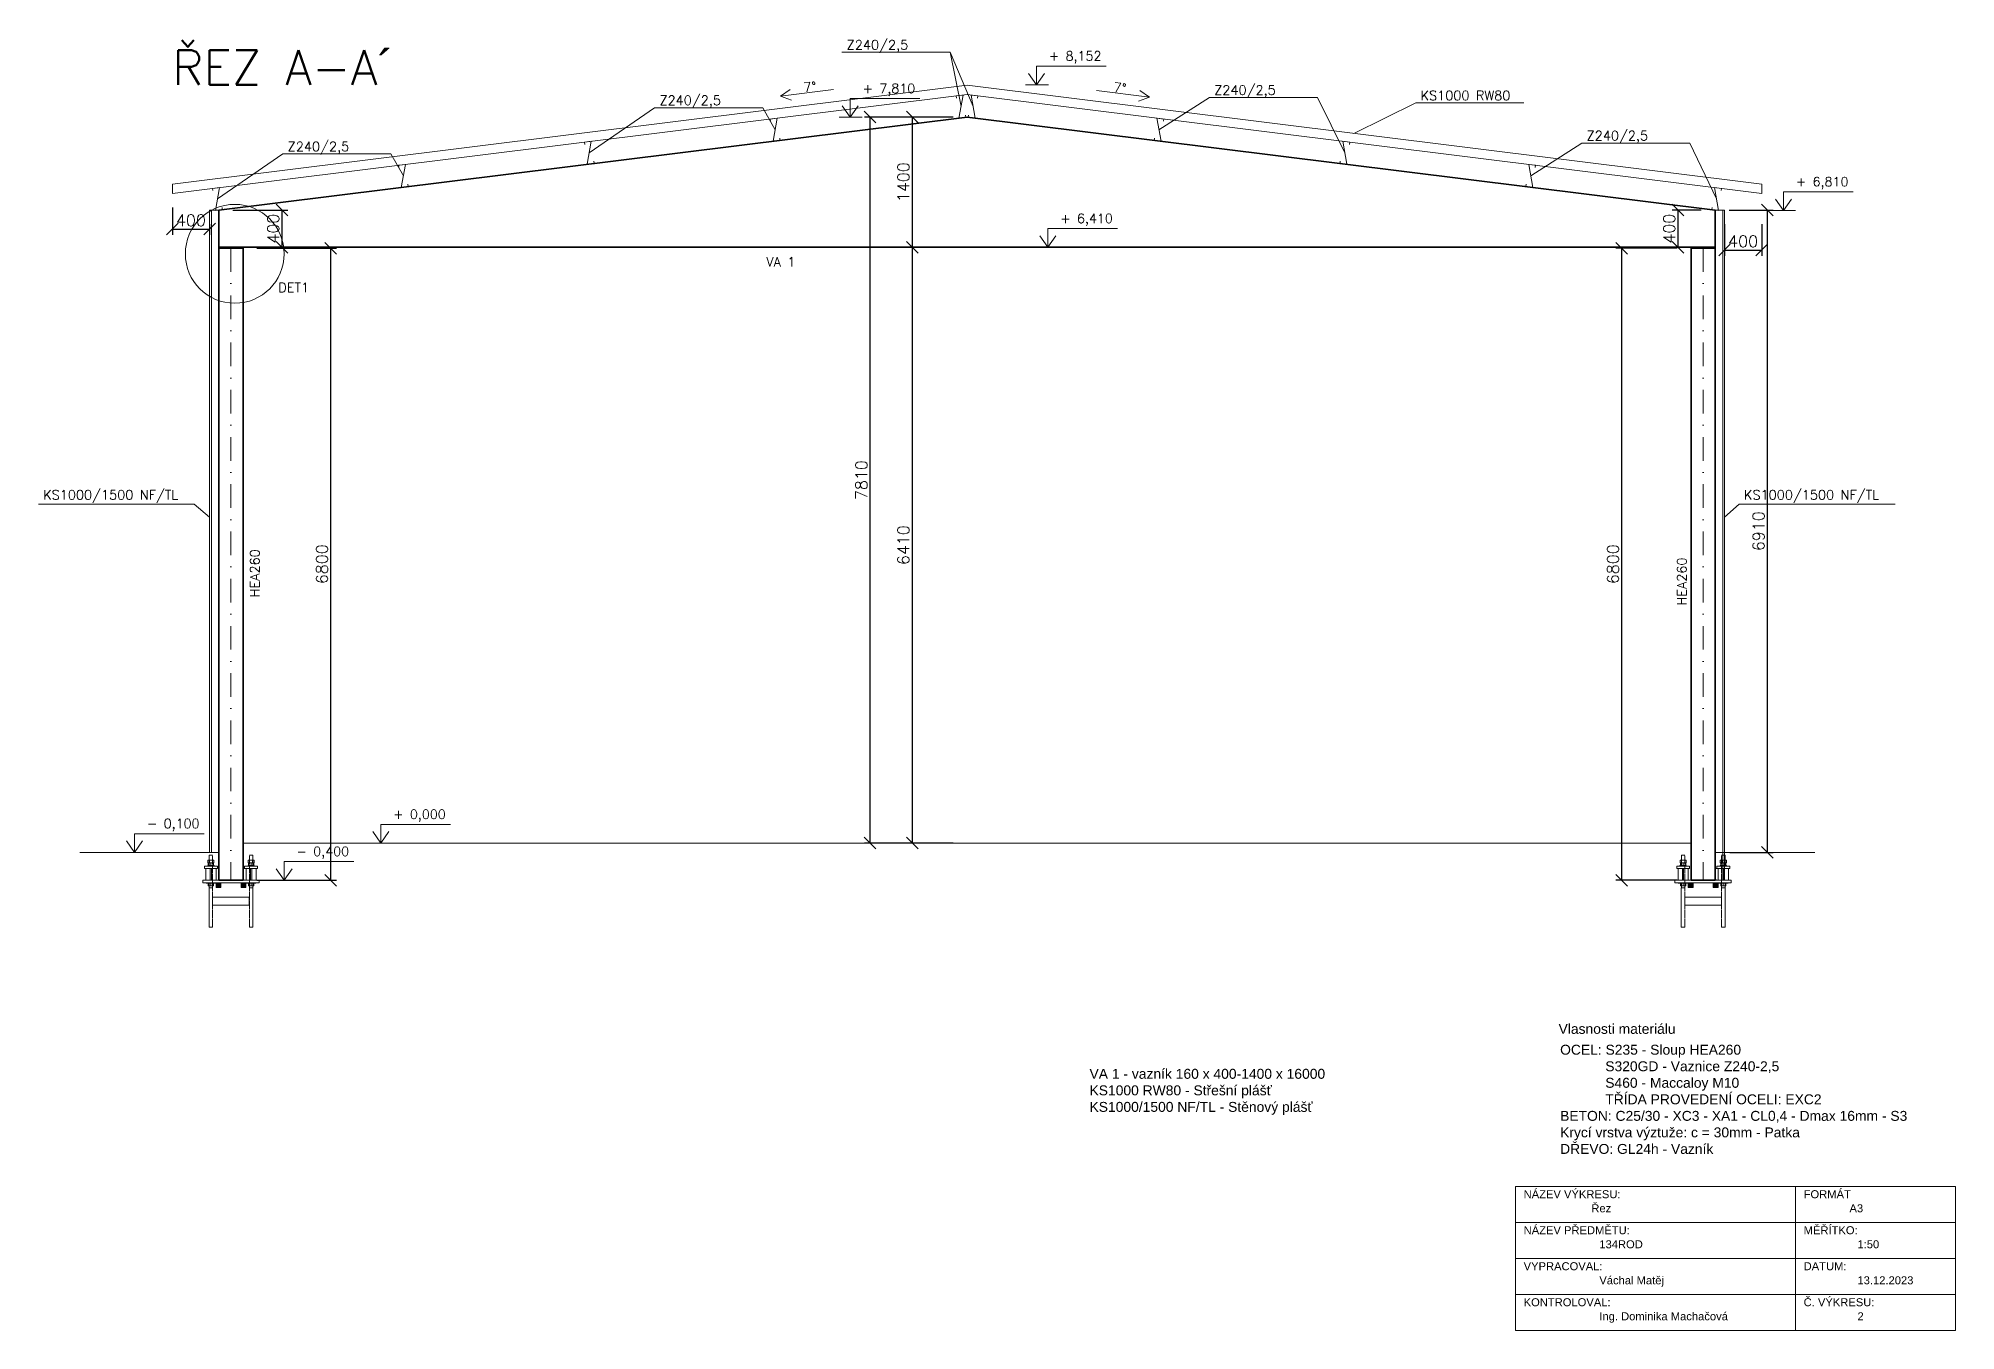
# Model space of a CAD drawing. Header units: millimetres. Extents: x -109904 to 256066, y -215550 to 75535.
# Drawn here: x 68156 to 88785, y -157532 to -143630 of the extents above; entities that cross this region are included whole.
import ezdxf

# ---------------------------------------------------------------- set-up
doc = ezdxf.new("R2010")
doc.units = ezdxf.units.MM
doc.header["$LTSCALE"] = 20
for name, pattern in [('PDF_IMPORT', [1, 0.8, -0.2]), ('ČERCHOVANÁ', [25.4, 12.7, -6.35, 0, -6.35]), ('ČERCHOVANÁ2', [12.7, 6.35, -3.175, 0, -3.175])]:
    doc.linetypes.add(name, pattern=pattern)
for name, color, linetype, lineweight in [('Koty', 4, 'Continuous', 18), ('Kóty', 4, 'Continuous', 18), ('TENKÁ PLNÁ ČÁRA', 7, 'Continuous', 18), ('TENKÁ ČERCHOVANÁ ČÁRA', 60, 'ČERCHOVANÁ', 18), ('TLUSTÁ PLNÁ ČÁRA', 2, 'Continuous', 35), ('šrafy', 7, 'Continuous', 13)]:
    doc.layers.add(name, color=color, linetype=linetype, lineweight=lineweight)
doc.layers.add('PDF_Geometrie', color=7, linetype='Continuous')
doc.styles.add('Romans', font='romans.shx')
doc.styles.get("Standard").update_dxf_attribs({"font": 'arial.ttf'})
doc.dimstyles.new('M 1-50', dxfattribs={"dimscale": 50, "dimtxt": 2.5, "dimasz": 2.5, "dimexe": 1.25, "dimexo": 3, "dimtad": 1, "dimdec": 0, "dimtxsty": 'Romans', "dimblk": 'OBLIQUE', "dimcen": 2.5, "dimadec": 0, "dimazin": 0, "dimtfac": 1, "dimtdec": 0, "dimtmove": 0, "dimatfit": 3, "dimfxl": 1, "dimarcsym": 0})

# ---------------------------------------------------------------- blocks, each defined once
blk = doc.blocks.new('_Oblique')
at = {"color": 0, "linetype": 'ByBlock', "lineweight": -2}
blk.add_line((-0.5, -0.5), (0.5, 0.5), dxfattribs=at)
blk = doc.blocks.new('*D158')
at = {"layer": 'Defpoints', "color": 0, "transparency": 16777216}
for p in [(86298, -145477), (86698, -145477), (86698, -145907)]:
    blk.add_point(p, dxfattribs=at)
at = {"layer": 'Kóty', "color": 0, "lineweight": -2, "transparency": 16777216}
for p, q in [((86298, -145627), (86298, -145970)), ((86698, -145627), (86698, -145970)), ((86298, -145907), (86698, -145907))]:
    blk.add_line(p, q, dxfattribs=at)
at = {"layer": 'Kóty', "color": 0, "lineweight": -2, "transparency": 16777216, "xscale": 125, "yscale": 125, "zscale": 125, "rotation": 180}
blk.add_blockref('_Oblique', (86298, -145907), dxfattribs=at)
at = {"layer": 'Kóty', "color": 0, "lineweight": -2, "transparency": 16777216, "xscale": 125, "yscale": 125, "zscale": 125}
blk.add_blockref('_Oblique', (86698, -145907), dxfattribs=at)
at = {"layer": 'Kóty', "color": 0, "transparency": 16777216, "insert": (86498, -145813), "char_height": 125, "attachment_point": 5, "style": 'Romans'}
blk.add_mtext('400', dxfattribs=at)
blk = doc.blocks.new('*D159')
at = {"layer": 'Defpoints', "color": 0, "transparency": 16777216}
for p in [(69598, -145298), (69998, -145477), (69998, -145681)]:
    blk.add_point(p, dxfattribs=at)
at = {"layer": 'Kóty', "color": 0, "lineweight": -2, "transparency": 16777216}
for p, q in [((69598, -145448), (69598, -145744)), ((69998, -145627), (69998, -145744)), ((69598, -145681), (69998, -145681))]:
    blk.add_line(p, q, dxfattribs=at)
at = {"layer": 'Kóty', "color": 0, "lineweight": -2, "transparency": 16777216, "xscale": 125, "yscale": 125, "zscale": 125, "rotation": 180}
blk.add_blockref('_Oblique', (69598, -145681), dxfattribs=at)
at = {"layer": 'Kóty', "color": 0, "lineweight": -2, "transparency": 16777216, "xscale": 125, "yscale": 125, "zscale": 125}
blk.add_blockref('_Oblique', (69998, -145681), dxfattribs=at)
at = {"layer": 'Kóty', "color": 0, "transparency": 16777216, "insert": (69798, -145587), "char_height": 125, "attachment_point": 5, "style": 'Romans'}
blk.add_mtext('400', dxfattribs=at)
blk = doc.blocks.new('*D160')
at = {"layer": 'Defpoints', "color": 0, "transparency": 16777216}
for p in [(78148, -144477), (77558, -145877), (77558, -145877)]:
    blk.add_point(p, dxfattribs=at)
at = {"layer": 'Kóty', "color": 0, "lineweight": -2, "transparency": 16777216}
for p, q in [((77998, -144477), (77496, -144477)), ((77558, -144477), (77558, -145877)), ((77708, -145877), (77621, -145877))]:
    blk.add_line(p, q, dxfattribs=at)
at = {"layer": 'Kóty', "color": 0, "lineweight": -2, "transparency": 16777216, "xscale": 125, "yscale": 125, "zscale": 125}
for p, rotation in [((77558, -144477), 90), ((77558, -145877), 270)]:
    blk.add_blockref('_Oblique', p, dxfattribs=dict(at, rotation=rotation))
at = {"layer": 'Kóty', "color": 0, "transparency": 16777216, "insert": (77464, -145177), "char_height": 125, "attachment_point": 5, "rotation": 90, "style": 'Romans'}
blk.add_mtext('1400', dxfattribs=at)
blk = doc.blocks.new('*D161')
at = {"layer": 'Defpoints', "color": 0, "transparency": 16777216}
for p in [(70098, -145477), (70098, -145877), (70777, -145877)]:
    blk.add_point(p, dxfattribs=at)
at = {"layer": 'Kóty', "color": 0, "lineweight": -2, "transparency": 16777216}
for p, q in [((70248, -145477), (70839, -145477)), ((70777, -145477), (70777, -145877)), ((70248, -145877), (70839, -145877))]:
    blk.add_line(p, q, dxfattribs=at)
at = {"layer": 'Kóty', "color": 0, "lineweight": -2, "transparency": 16777216, "xscale": 125, "yscale": 125, "zscale": 125}
for p, rotation in [((70777, -145477), 90), ((70777, -145877), 270)]:
    blk.add_blockref('_Oblique', p, dxfattribs=dict(at, rotation=rotation))
at = {"layer": 'Kóty', "color": 0, "transparency": 16777216, "insert": (70683, -145677), "char_height": 125, "attachment_point": 5, "rotation": 90, "style": 'Romans'}
blk.add_mtext('400', dxfattribs=at)
blk = doc.blocks.new('*D162')
at = {"layer": 'Defpoints', "color": 0, "transparency": 16777216}
for p in [(86198, -145477), (85797, -145877), (86198, -145877)]:
    blk.add_point(p, dxfattribs=at)
at = {"layer": 'Kóty', "color": 0, "lineweight": -2, "transparency": 16777216}
for p, q in [((86048, -145477), (85735, -145477)), ((85797, -145477), (85797, -145877)), ((86048, -145877), (85735, -145877))]:
    blk.add_line(p, q, dxfattribs=at)
at = {"layer": 'Kóty', "color": 0, "lineweight": -2, "transparency": 16777216, "xscale": 125, "yscale": 125, "zscale": 125}
for p, rotation in [((85797, -145477), 90), ((85797, -145877), 270)]:
    blk.add_blockref('_Oblique', p, dxfattribs=dict(at, rotation=rotation))
at = {"layer": 'Kóty', "color": 0, "transparency": 16777216, "insert": (85703, -145677), "char_height": 125, "attachment_point": 5, "rotation": 90, "style": 'Romans'}
blk.add_mtext('400', dxfattribs=at)
blk = doc.blocks.new('*D163')
at = {"layer": 'Defpoints', "color": 0, "transparency": 16777216}
for p in [(85192, -145887), (85938, -145887), (85938, -152687)]:
    blk.add_point(p, dxfattribs=at)
at = {"layer": 'Kóty', "color": 0, "lineweight": -2, "transparency": 16777216}
for p, q in [((85788, -145887), (85129, -145887)), ((85192, -152687), (85192, -145887)), ((85788, -152687), (85129, -152687))]:
    blk.add_line(p, q, dxfattribs=at)
at = {"layer": 'Kóty', "color": 0, "lineweight": -2, "transparency": 16777216, "xscale": 125, "yscale": 125, "zscale": 125}
for p, rotation in [((85192, -145887), 90), ((85192, -152687), 270)]:
    blk.add_blockref('_Oblique', p, dxfattribs=dict(at, rotation=rotation))
at = {"layer": 'Kóty', "color": 0, "transparency": 16777216, "insert": (85098, -149287), "char_height": 125, "attachment_point": 5, "rotation": 90, "style": 'Romans'}
blk.add_mtext('6800', dxfattribs=at)
blk = doc.blocks.new('*D164')
at = {"layer": 'Defpoints', "color": 0, "transparency": 16777216}
for p in [(70358, -145887), (71302, -145887), (70358, -152687)]:
    blk.add_point(p, dxfattribs=at)
at = {"layer": 'Kóty', "color": 0, "lineweight": -2, "transparency": 16777216}
for p, q in [((70508, -145887), (71364, -145887)), ((71302, -152687), (71302, -145887)), ((70508, -152687), (71364, -152687))]:
    blk.add_line(p, q, dxfattribs=at)
at = {"layer": 'Kóty', "color": 0, "lineweight": -2, "transparency": 16777216, "xscale": 125, "yscale": 125, "zscale": 125}
for p, rotation in [((71302, -145887), 90), ((71302, -152687), 270)]:
    blk.add_blockref('_Oblique', p, dxfattribs=dict(at, rotation=rotation))
at = {"layer": 'Kóty', "color": 0, "transparency": 16777216, "insert": (71208, -149287), "char_height": 125, "attachment_point": 5, "rotation": 90, "style": 'Romans'}
blk.add_mtext('6800', dxfattribs=at)
blk = doc.blocks.new('*D165')
at = {"layer": 'Defpoints', "color": 0, "transparency": 16777216}
for p in [(78148, -145877), (77558, -152287), (78148, -152287)]:
    blk.add_point(p, dxfattribs=at)
at = {"layer": 'Kóty', "color": 0, "lineweight": -2, "transparency": 16777216}
for p, q in [((77998, -145877), (77496, -145877)), ((77558, -145877), (77558, -152287)), ((77998, -152287), (77496, -152287))]:
    blk.add_line(p, q, dxfattribs=at)
at = {"layer": 'Kóty', "color": 0, "lineweight": -2, "transparency": 16777216, "xscale": 125, "yscale": 125, "zscale": 125}
for p, rotation in [((77558, -145877), 90), ((77558, -152287), 270)]:
    blk.add_blockref('_Oblique', p, dxfattribs=dict(at, rotation=rotation))
at = {"layer": 'Kóty', "color": 0, "transparency": 16777216, "insert": (77464, -149082), "char_height": 125, "attachment_point": 5, "rotation": 90, "style": 'Romans'}
blk.add_mtext('6410', dxfattribs=at)
blk = doc.blocks.new('*D176')
at = {"layer": 'Defpoints', "color": 0, "transparency": 16777216}
for p in [(77105, -144477), (78148, -144477), (78148, -152287)]:
    blk.add_point(p, dxfattribs=at)
at = {"layer": 'Kóty', "color": 0, "lineweight": -2, "transparency": 16777216}
for p, q in [((77998, -144477), (77043, -144477)), ((77105, -152287), (77105, -144477)), ((77998, -152287), (77043, -152287))]:
    blk.add_line(p, q, dxfattribs=at)
at = {"layer": 'Kóty', "color": 0, "lineweight": -2, "transparency": 16777216, "xscale": 125, "yscale": 125, "zscale": 125}
for p, rotation in [((77105, -144477), 90), ((77105, -152287), 270)]:
    blk.add_blockref('_Oblique', p, dxfattribs=dict(at, rotation=rotation))
at = {"layer": 'Kóty', "color": 0, "transparency": 16777216, "insert": (77012, -148382), "char_height": 125, "attachment_point": 5, "rotation": 90, "style": 'Romans'}
blk.add_mtext('7810', dxfattribs=at)
blk = doc.blocks.new('*D177')
at = {"layer": 'Defpoints', "color": 0, "transparency": 16777216}
for p in [(86198, -145477), (86204, -152387), (86758, -152387)]:
    blk.add_point(p, dxfattribs=at)
at = {"layer": 'Kóty', "color": 0, "lineweight": -2, "transparency": 16777216}
for p, q in [((86348, -145477), (86821, -145477)), ((86758, -145477), (86758, -152387)), ((86354, -152387), (86821, -152387))]:
    blk.add_line(p, q, dxfattribs=at)
at = {"layer": 'Kóty', "color": 0, "lineweight": -2, "transparency": 16777216, "xscale": 125, "yscale": 125, "zscale": 125}
for p, rotation in [((86758, -145477), 90), ((86758, -152387), 270)]:
    blk.add_blockref('_Oblique', p, dxfattribs=dict(at, rotation=rotation))
at = {"layer": 'Kóty', "color": 0, "transparency": 16777216, "insert": (86664, -148932), "char_height": 125, "attachment_point": 5, "rotation": 90, "style": 'Romans'}
blk.add_mtext('6910', dxfattribs=at)

msp = doc.modelspace()

# ---------------------------------------------------------------- linework, layer by layer
at = {"layer": 'Koty'}
for p, q in [((78899.605, -145876.759), (79146.656, -145876.759)), ((69072.706, -152386.759), (69319.756, -152386.759)), ((70681.807, -152686.759), (70928.857, -152686.759))]:
    msp.add_line(p, q, dxfattribs=at)
at = {"layer": 'Kóty'}
msp.add_lwpolyline([(88784.868, -157532.229), (84050.628, -157532.229), (84050.628, -155982.842), (88784.868, -155982.842)], close=True, dxfattribs=at)
for points in [[(87063.326, -155982.842), (87063.326, -157532.229)], [(84050.628, -156370.189), (88784.868, -156370.189)], [(84050.628, -156757.536), (88784.868, -156757.536)], [(84050.628, -157144.883), (88784.868, -157144.883)]]:
    msp.add_lwpolyline(points, dxfattribs=at)
at = {"layer": 'PDF_Geometrie', "lineweight": 20}
for points in [[(70031.25, -152415.802), (69994.633, -152415.802), (69994.633, -152536.64)], [(70463.345, -152536.64), (70463.345, -152415.802), (70426.728, -152415.802)], [(85871.25, -152415.802), (85834.633, -152415.802), (85834.633, -152536.64)], [(86303.345, -152536.64), (86303.345, -152415.802), (86266.728, -152415.802)], [(70018.435, -152558.615), (70082.507, -152558.615), (70082.507, -152536.64), (69943.375, -152536.64), (69943.375, -152558.615), (70005.62, -152558.615)], [(69958.016, -152686.759), (69958.016, -152558.615)], [(70005.62, -152686.759), (70005.62, -152558.615), (70018.435, -152558.615), (70018.435, -152686.759)], [(70067.867, -152558.615), (70067.867, -152679.454), (70071.55, -152686.759)], [(70359.003, -152558.615), (70375.471, -152558.615), (70439.573, -152558.615)], [(70452.388, -152558.615), (70514.633, -152558.615), (70514.633, -152536.64), (70375.471, -152536.64), (70375.471, -152558.615)], [(70390.112, -152558.615), (70390.112, -152679.454), (70386.459, -152686.759)], [(70439.573, -152686.759), (70439.573, -152558.615), (70452.388, -152558.615), (70452.388, -152686.759)], [(70499.961, -152686.759), (70499.961, -152558.615)], [(85858.435, -152558.615), (85922.507, -152558.615), (85922.507, -152536.64), (85783.375, -152536.64), (85783.375, -152558.615), (85845.62, -152558.615)], [(85798.016, -152686.759), (85798.016, -152558.615)], [(85845.62, -152686.759), (85845.62, -152558.615), (85858.435, -152558.615), (85858.435, -152686.759)], [(85907.867, -152558.615), (85907.867, -152679.454), (85911.55, -152686.759)], [(86199.003, -152558.615), (86215.471, -152558.615), (86279.573, -152558.615)], [(86292.388, -152558.615), (86354.633, -152558.615), (86354.633, -152536.64), (86215.471, -152536.64), (86215.471, -152558.615)], [(86230.112, -152558.615), (86230.112, -152679.454), (86226.459, -152686.759)], [(86279.573, -152686.759), (86279.573, -152558.615), (86292.388, -152558.615), (86292.388, -152686.759)], [(86339.961, -152686.759), (86339.961, -152558.615)], [(70064.214, -152714.245), (70064.214, -152717.896), (69959.842, -152717.896), (69959.842, -152714.245)], [(70031.25, -152769.154), (69992.807, -152769.154), (69992.807, -153193.126)], [(69994.633, -152769.154), (69994.633, -152717.896)], [(70067.867, -152686.759), (70067.867, -152679.454)], [(70120.98, -152714.245), (70120.98, -152716.071), (70067.867, -152716.071), (70067.867, -152714.245)], [(70388.286, -152714.245), (70388.286, -152716.071), (70337.028, -152716.071), (70337.028, -152714.245)], [(70371.818, -152686.759), (70359.003, -152673.945)], [(70390.112, -152686.759), (70390.112, -152679.454)], [(70393.795, -152714.245), (70393.795, -152717.896), (70496.309, -152717.896), (70496.309, -152714.245)], [(70465.201, -153193.126), (70465.201, -152769.154), (70424.901, -152769.154)], [(70463.345, -152769.154), (70463.345, -152717.896)], [(85904.214, -152714.245), (85904.214, -152717.896), (85799.842, -152717.896), (85799.842, -152714.245)], [(85871.25, -152769.154), (85832.807, -152769.154), (85832.807, -153193.126)], [(85834.633, -152769.154), (85834.633, -152717.896)], [(85907.867, -152686.759), (85907.867, -152679.454)], [(85960.98, -152714.245), (85960.98, -152716.071), (85907.867, -152716.071), (85907.867, -152714.245)], [(86228.286, -152714.245), (86228.286, -152716.071), (86177.028, -152716.071), (86177.028, -152714.245)], [(86211.818, -152686.759), (86199.003, -152673.945)], [(86230.112, -152686.759), (86230.112, -152679.454)], [(86233.795, -152714.245), (86233.795, -152717.896), (86336.309, -152717.896), (86336.309, -152714.245)], [(86305.201, -153193.126), (86305.201, -152769.154), (86264.901, -152769.154)], [(86303.345, -152769.154), (86303.345, -152717.896)]]:
    msp.add_lwpolyline(points, dxfattribs=at)
at = {"layer": 'PDF_Geometrie', "linetype": 'PDF_IMPORT', "lineweight": 20, "ltscale": 0.968344}
for points in [[(70031.25, -153193.126), (70031.25, -152415.802)], [(70425.86, -153193.126), (70426.728, -152415.802)], [(85871.25, -153193.126), (85871.25, -152415.802)], [(86265.86, -153193.126), (86266.728, -152415.802)]]:
    msp.add_lwpolyline(points, dxfattribs=at)
at = {"layer": 'PDF_Geometrie', "color": 4, "lineweight": 9}
for points in [[(70045.92, -152536.64), (70045.92, -152529.304), (69978.167, -152529.304), (69978.167, -152536.64)], [(69983.645, -152529.304), (69983.645, -152500.023)], [(69996.459, -152500.023), (69996.459, -152470.711)], [(70012.956, -152529.304), (70012.956, -152500.023)], [(70029.423, -152500.023), (70029.423, -152470.711)], [(70040.412, -152529.304), (70040.412, -152500.023)], [(70478.016, -152536.64), (70478.016, -152529.304), (70412.088, -152529.304), (70412.088, -152536.64)], [(70417.567, -152529.304), (70417.567, -152500.023)], [(70428.554, -152500.023), (70428.554, -152470.711)], [(70445.052, -152529.304), (70445.052, -152500.023)], [(70461.518, -152500.023), (70461.518, -152470.711)], [(70472.507, -152529.304), (70472.507, -152500.023)], [(85885.92, -152536.64), (85885.92, -152529.304), (85818.167, -152529.304), (85818.167, -152536.64)], [(85823.645, -152529.304), (85823.645, -152500.023)], [(85836.459, -152500.023), (85836.459, -152470.711)], [(85852.956, -152529.304), (85852.956, -152500.023)], [(85869.423, -152500.023), (85869.423, -152470.711)], [(85880.412, -152529.304), (85880.412, -152500.023)], [(86318.016, -152536.64), (86318.016, -152529.304), (86252.088, -152529.304), (86252.088, -152536.64)], [(86257.567, -152529.304), (86257.567, -152500.023)], [(86268.554, -152500.023), (86268.554, -152470.711)], [(86285.052, -152529.304), (86285.052, -152500.023)], [(86301.518, -152500.023), (86301.518, -152470.711)], [(86312.507, -152529.304), (86312.507, -152500.023)], [(69983.645, -152717.896), (69983.645, -152747.209), (70040.412, -152747.209), (70040.412, -152717.896)], [(70012.956, -152747.209), (70012.956, -152717.896)], [(70417.567, -152717.896), (70417.567, -152747.209), (70472.507, -152747.209), (70472.507, -152717.896)], [(70445.052, -152747.209), (70445.052, -152717.896)], [(85823.645, -152717.896), (85823.645, -152747.209), (85880.412, -152747.209), (85880.412, -152717.896)], [(85852.956, -152747.209), (85852.956, -152717.896)], [(86257.567, -152717.896), (86257.567, -152747.209), (86312.507, -152747.209), (86312.507, -152717.896)], [(86285.052, -152747.209), (86285.052, -152717.896)]]:
    msp.add_lwpolyline(points, dxfattribs=at)
for points in [[(70044.063, -152470.711), (70044.063, -152500.023), (69979.992, -152500.023), (69979.992, -152470.711)], [(70478.016, -152470.711), (70478.016, -152500.023), (70412.088, -152500.023), (70412.088, -152470.711)], [(85884.063, -152470.711), (85884.063, -152500.023), (85819.992, -152500.023), (85819.992, -152470.711)], [(86318.016, -152470.711), (86318.016, -152500.023), (86252.088, -152500.023), (86252.088, -152470.711)]]:
    msp.add_lwpolyline(points, close=True, dxfattribs=at)
at = {"layer": 'PDF_Geometrie', "lineweight": 20}
for points in [[(69925.052, -152686.759), (69925.052, -152714.23), (70531.09, -152714.23), (70531.09, -152686.759)], [(70067.867, -152716.071), (70067.867, -152717.908), (70120.957, -152717.908), (70120.957, -152716.071)], [(70067.867, -152717.896), (70067.867, -152721.56), (70120.957, -152721.56), (70120.957, -152717.896)], [(70067.867, -152721.549), (70067.867, -152727.038), (70120.957, -152727.038), (70120.957, -152721.549)], [(70067.867, -152727.06), (70067.867, -152734.387), (70120.957, -152734.387), (70120.957, -152727.06)], [(70067.867, -152734.394), (70067.867, -152743.547), (70120.957, -152743.547), (70120.957, -152734.394)], [(70067.867, -152743.526), (70067.867, -152752.678), (70120.957, -152752.678), (70120.957, -152743.526)], [(70067.867, -152752.687), (70067.867, -152765.504), (70120.957, -152765.504), (70120.957, -152752.687)], [(70337.028, -152716.071), (70337.028, -152717.908), (70388.305, -152717.908), (70388.305, -152716.071)], [(70337.028, -152717.896), (70337.028, -152721.56), (70388.305, -152721.56), (70388.305, -152717.896)], [(70337.028, -152721.549), (70337.028, -152727.038), (70388.305, -152727.038), (70388.305, -152721.549)], [(70337.028, -152727.06), (70337.028, -152734.387), (70388.305, -152734.387), (70388.305, -152727.06)], [(70337.028, -152734.394), (70337.028, -152743.547), (70388.305, -152743.547), (70388.305, -152734.394)], [(70337.028, -152743.526), (70337.028, -152752.678), (70388.305, -152752.678), (70388.305, -152743.526)], [(70337.028, -152752.687), (70337.028, -152765.504), (70388.305, -152765.504), (70388.305, -152752.687)], [(85765.052, -152686.759), (85765.052, -152714.23), (86371.09, -152714.23), (86371.09, -152686.759)], [(85907.867, -152716.071), (85907.867, -152717.908), (85960.957, -152717.908), (85960.957, -152716.071)], [(85907.867, -152717.896), (85907.867, -152721.56), (85960.957, -152721.56), (85960.957, -152717.896)], [(85907.867, -152721.549), (85907.867, -152727.038), (85960.957, -152727.038), (85960.957, -152721.549)], [(85907.867, -152727.06), (85907.867, -152734.387), (85960.957, -152734.387), (85960.957, -152727.06)], [(85907.867, -152734.394), (85907.867, -152743.547), (85960.957, -152743.547), (85960.957, -152734.394)], [(85907.867, -152743.526), (85907.867, -152752.678), (85960.957, -152752.678), (85960.957, -152743.526)], [(85907.867, -152752.687), (85907.867, -152765.504), (85960.957, -152765.504), (85960.957, -152752.687)], [(86177.028, -152716.071), (86177.028, -152717.908), (86228.305, -152717.908), (86228.305, -152716.071)], [(86177.028, -152717.896), (86177.028, -152721.56), (86228.305, -152721.56), (86228.305, -152717.896)], [(86177.028, -152721.549), (86177.028, -152727.038), (86228.305, -152727.038), (86228.305, -152721.549)], [(86177.028, -152727.06), (86177.028, -152734.387), (86228.305, -152734.387), (86228.305, -152727.06)], [(86177.028, -152734.394), (86177.028, -152743.547), (86228.305, -152743.547), (86228.305, -152734.394)], [(86177.028, -152743.526), (86177.028, -152752.678), (86228.305, -152752.678), (86228.305, -152743.526)], [(86177.028, -152752.687), (86177.028, -152765.504), (86228.305, -152765.504), (86228.305, -152752.687)], [(70031.25, -152869.873), (70031.25, -152955.921), (70424.901, -152955.921), (70424.901, -152869.873)], [(85871.25, -152869.873), (85871.25, -152955.921), (86264.901, -152955.921), (86264.901, -152869.873)]]:
    msp.add_lwpolyline(points, close=True, dxfattribs=at)
at = {"layer": 'TENKÁ PLNÁ ČÁRA'}
for p, q in [((78147.953, -144134.718), (69598.071, -145198.338)), ((76711.822, -144180.469), (76139.767, -144251.634)), ((78147.953, -144134.718), (86698.071, -145198.424)), ((79539.143, -144191.24), (80111.198, -144262.404)), ((78147.953, -144234.718), (69598.071, -145298.338)), ((78031.131, -144249.517), (78104.883, -144240.205)), ((78034.136, -144273.314), (78031.131, -144249.517)), ((78104.883, -144240.205), (78061.195, -144487.627)), ((78147.953, -144234.718), (86698.071, -145298.424)), ((78265.011, -144249.517), (78191.26, -144240.205)), ((78191.26, -144240.205), (78234.947, -144487.627)), ((78262.007, -144273.314), (78265.011, -144249.517)), ((76031.131, -144497.964), (76104.883, -144488.652)), ((76034.136, -144521.761), (76031.131, -144497.964)), ((76104.883, -144488.652), (76061.195, -144736.074)), ((78134.947, -144478.315), (78061.195, -144487.627)), ((78131.942, -144454.518), (78134.947, -144478.315)), ((78164.2, -144454.518), (78161.195, -144478.315)), ((78161.195, -144478.315), (78234.947, -144487.627)), ((80265.011, -144497.964), (80191.26, -144488.652)), ((80191.26, -144488.652), (80234.947, -144736.074)), ((80262.007, -144521.761), (80265.011, -144497.964)), ((74031.131, -144746.412), (74104.883, -144737.1)), ((74034.136, -144770.208), (74031.131, -144746.412)), ((74104.883, -144737.1), (74061.195, -144984.521)), ((76134.947, -144726.762), (76061.195, -144736.074)), ((76131.942, -144702.965), (76134.947, -144726.762)), ((80164.2, -144702.965), (80161.195, -144726.762)), ((80161.195, -144726.762), (80234.947, -144736.074)), ((82265.011, -144746.412), (82191.26, -144737.1)), ((82191.26, -144737.1), (82234.947, -144984.521)), ((82262.007, -144770.208), (82265.011, -144746.412)), ((72031.131, -144994.859), (72104.883, -144985.547)), ((72034.136, -145018.656), (72031.131, -144994.859)), ((72104.883, -144985.547), (72061.195, -145232.968)), ((74134.947, -144975.209), (74061.195, -144984.521)), ((74131.942, -144951.412), (74134.947, -144975.209)), ((82164.2, -144951.412), (82161.195, -144975.209)), ((82161.195, -144975.209), (82234.947, -144984.521)), ((84265.011, -144994.859), (84191.26, -144985.547)), ((84191.26, -144985.547), (84234.947, -145232.968)), ((84262.007, -145018.656), (84265.011, -144994.859)), ((72134.947, -145223.656), (72061.195, -145232.968)), ((72131.942, -145199.859), (72134.947, -145223.656)), ((84164.2, -145199.859), (84161.195, -145223.656)), ((84161.195, -145223.656), (84234.947, -145232.968)), ((70031.131, -145243.306), (70104.883, -145233.994)), ((70034.136, -145267.103), (70031.131, -145243.306)), ((70104.883, -145233.994), (70061.195, -145481.416)), ((86265.011, -145243.306), (86191.26, -145233.994)), ((86191.26, -145233.994), (86234.947, -145481.416)), ((86262.007, -145267.103), (86265.011, -145243.306)), ((70098.071, -145476.759), (69998.071, -145476.759)), ((70018.071, -152386.759), (70018.071, -145476.759)), ((70134.947, -145472.103), (70061.195, -145481.416)), ((70131.942, -145448.307), (70134.947, -145472.103)), ((86164.2, -145448.307), (86161.195, -145472.103)), ((86161.195, -145472.103), (86234.947, -145481.416)), ((86198.071, -145476.759), (86298.071, -145476.759)), ((86278.071, -152686.759), (86278.071, -145476.759)), ((86298.071, -152686.759), (86298.071, -145476.759)), ((70098.071, -152386.759), (68603.696, -152386.759)), ((70358.071, -152286.759), (85938.071, -152286.759)), ((86203.754, -152386.759), (87271.203, -152386.759)), ((69998.071, -152686.759), (70018.071, -152686.759)), ((86198.071, -152686.759), (86298.071, -152686.759)), ((86298.071, -152686.759), (86278.071, -152686.759)), ((69992.807, -153193.126), (70031.25, -153193.126)), ((70425.86, -153193.126), (70465.201, -153193.126)), ((85832.807, -153193.126), (85871.25, -153193.126)), ((86265.86, -153193.126), (86305.201, -153193.126))]:
    msp.add_line(p, q, dxfattribs=at)
at = {"layer": 'TENKÁ PLNÁ ČÁRA', "linetype": 'ČERCHOVANÁ2'}
for p, q in [((69598.071, -145298.338), (69598.071, -145198.338)), ((86698.071, -145298.424), (86698.071, -145198.424))]:
    msp.add_line(p, q, dxfattribs=at)
at = {"layer": 'TENKÁ PLNÁ ČÁRA'}
msp.add_circle((70269.026, -145947.595), 531.786, dxfattribs=at)
at = {"layer": 'TENKÁ ČERCHOVANÁ ČÁRA'}
for p, q in [((70228.071, -145886.759), (70228.071, -152686.759)), ((86068.071, -145886.759), (86068.071, -152686.759))]:
    msp.add_line(p, q, dxfattribs=at)
at = {"layer": 'TLUSTÁ PLNÁ ČÁRA'}
for p, q in [((78148.071, -144476.759), (70098.071, -145476.759)), ((78148.071, -144476.759), (86198.071, -145476.759)), ((70098.071, -145876.759), (70098.071, -145476.759)), ((86198.071, -145876.759), (86198.071, -145476.759)), ((70098.071, -152686.759), (70098.071, -145876.759)), ((70098.071, -145876.759), (86198.071, -145876.759)), ((70098.071, -145886.759), (70358.071, -145886.759)), ((70358.071, -145886.759), (70358.071, -145876.759)), ((70358.071, -152686.759), (70358.071, -145886.759)), ((85938.071, -145886.759), (85938.071, -145876.759)), ((85938.071, -152686.759), (85938.071, -145886.759)), ((85938.071, -145886.759), (86198.071, -145886.759)), ((86198.071, -145886.759), (86198.071, -145876.759)), ((86198.071, -145886.759), (86198.071, -152686.759)), ((70098.071, -152386.759), (70098.071, -152286.759)), ((70098.071, -152686.759), (70098.071, -152386.759)), ((70098.071, -152686.759), (70358.071, -152686.759)), ((86198.071, -152686.759), (85938.071, -152686.759))]:
    msp.add_line(p, q, dxfattribs=at)
at = {"layer": 'šrafy'}
for p, q in [((76801.712, -143779.007), (77964.671, -143779.007)), ((78213.103, -144363.916), (77964.671, -143779.007)), ((78083.039, -144363.916), (77964.671, -143779.007)), ((78894.182, -144128.741), (78894.182, -143928.741)), ((78894.182, -143928.741), (79644.182, -143928.741)), ((76139.767, -144251.634), (76244.3, -144180.13)), ((78776.896, -144128.741), (79023.946, -144128.741)), ((78894.182, -144128.741), (78808.146, -144005.868)), ((78894.182, -144128.741), (78980.219, -144005.868)), ((80111.198, -144262.404), (80006.666, -144190.901)), ((74083.039, -144860.81), (74786.908, -144375.47)), ((74786.908, -144375.47), (75949.867, -144375.47)), ((76083.039, -144612.363), (75949.867, -144375.47)), ((76139.767, -144251.634), (76258.633, -144295.346)), ((76890.69, -144478.315), (76804.653, -144355.442)), ((76890.69, -144478.315), (76890.69, -144278.315)), ((76890.69, -144278.315), (77640.69, -144278.315)), ((76890.69, -144478.315), (76976.726, -144355.442)), ((80111.198, -144262.404), (79992.333, -144306.116)), ((80213.103, -144612.363), (80755.691, -144265.407)), ((80755.691, -144265.407), (81918.649, -144265.407)), ((82213.103, -144860.81), (81918.649, -144265.407)), ((82308.804, -144652.363), (82975.968, -144322.981)), ((82975.968, -144322.981), (84138.927, -144322.981)), ((76773.403, -144478.315), (77020.454, -144478.315)), ((84213.103, -145109.258), (84762.157, -144755.705)), ((84762.157, -144755.705), (85925.116, -144755.705)), ((86213.103, -145357.705), (85925.116, -144755.705)), ((70083.039, -145357.705), (70786.908, -144872.365)), ((70786.908, -144872.365), (71949.867, -144872.365)), ((72083.039, -145109.258), (71949.867, -144872.365)), ((86931.579, -145481.416), (86845.542, -145358.543)), ((86931.579, -145481.416), (86931.579, -145281.416)), ((86931.579, -145281.416), (87681.579, -145281.416)), ((86931.579, -145481.416), (87017.615, -145358.543)), ((69998.071, -152386.759), (69998.071, -145476.759)), ((86814.292, -145481.416), (87061.343, -145481.416)), ((79016.892, -145876.759), (78930.855, -145753.887)), ((79016.892, -145876.759), (79016.892, -145676.759)), ((79016.892, -145676.759), (79766.892, -145676.759)), ((79016.892, -145876.759), (79102.928, -145753.887)), ((68155.726, -148639.452), (69833.313, -148639.452)), ((69998.071, -148782.105), (69833.313, -148639.452)), ((86298.071, -148782.105), (86455.436, -148639.452)), ((86455.436, -148639.452), (88133.022, -148639.452)), ((69189.992, -152386.759), (69189.992, -152186.759)), ((69189.992, -152186.759), (69939.992, -152186.759)), ((71839.39, -152286.759), (71753.354, -152163.887)), ((71839.39, -152286.759), (71839.39, -152086.759)), ((71839.39, -152086.759), (72589.39, -152086.759)), ((71839.39, -152286.759), (71925.427, -152163.887)), ((69189.992, -152386.759), (69103.956, -152263.887)), ((69189.992, -152386.759), (69276.029, -152263.887)), ((70799.093, -152686.759), (70713.057, -152563.887)), ((70799.093, -152686.759), (70799.093, -152486.759)), ((70799.093, -152486.759), (71549.093, -152486.759)), ((70799.093, -152686.759), (70885.13, -152563.887)), ((70098.071, -152686.759), (69998.071, -152686.759))]:
    msp.add_line(p, q, dxfattribs=at)

# ---------------------------------------------------------------- texts
at = {"layer": 'Kóty', "color": 1, "insert": (84512.441, -154232.283), "char_height": 106.7053, "attachment_point": 1}
msp.add_mtext_dynamic_manual_height_columns('Vlasnosti materiálu', width=3713.14606, gutter_width=13.338, heights=[0], dxfattribs=at)
at = {"layer": 'TENKÁ PLNÁ ČÁRA', "attachment_point": 1}
for s, width, gutter_width, heights, insert, char_height in [('\\A1;\\pxi-3,l4,t4;OCEL: S235 - Sloup HEA260\\P^I    S320GD - Vaznice Z240-2,5\\P^I    S460 - Maccaloy M10\\P^I    TŘÍDA PROVEDENÍ OCELI: EXC2\\PBETON: C25/30 - XC3 - XA1 - CL0,4 - Dmax 16mm - S3 \\PKrycí vrstva výztuže: c = 30mm - Patka\\PDŘEVO: GL24h - Vazník', 5747.91306, 13.338, [1543.879], (84422.502, -154456.697), 106.7053), ('\\A1;VA 1 - vazník 160 x 400-1400 x 16000\\PKS1000 RW80 - Střešní plášť\\PKS1000/1500 NF/TL - Stěnový plášť', 5747.91306, 13.338, [1543.879], (79465.662, -154715.829), 106.7053), ('\\pxi-3,l4,t4;NÁZEV VÝKRESU:', 1727.16426, 10.76, [0], (84050.628, -156021.577), 86.07708), ('Řez', 1727.16426, 10.76, [0], (84865.138, -156172.651), 86.0771), ('\\pxi-3,l4,t4;FORMÁT ', 1727.16426, 10.76, [0], (87063.326, -156021.577), 86.07708), ('A3', 1727.16426, 10.76, [0], (87642.388, -156172.651), 86.0771), ('\\pxi-3,l4,t4;NÁZEV PŘEDMĚTU:', 1727.16426, 10.76, [0], (84050.628, -156408.923), 86.07708), ('\\pxi-3,l4,t4;134ROD', 1727.16426, 10.76, [0], (84865.138, -156559.998), 86.07708), ('\\pxi-3,l4,t4;MĚŘÍTKO: ^I', 1727.16426, 10.76, [0], (87063.326, -156408.923), 86.07708), ('\\pxi-3,l4,t4;1:50', 1727.16426, 10.76, [0], (87642.388, -156559.998), 86.07708), ('\\pxi-3,l4,t4;VYPRACOVAL:', 1727.16426, 10.76, [0], (84050.628, -156796.27), 86.07708), ('\\pxi-3,l4,t4;Váchal Matěj', 1727.16426, 10.76, [0], (84865.138, -156947.345), 86.07708), ('\\pxi-3,l4,t4;DATUM: ^I^I', 1727.16426, 10.76, [0], (87063.326, -156796.27), 86.07708), ('\\pxi-3,l4,t4;13.12.2023', 1727.16426, 10.76, [0], (87642.388, -156947.345), 86.07708), ('\\pxi-3,l4,t4;KONTROLOVAL:', 1727.16426, 10.76, [0], (84050.628, -157183.617), 86.07708), ('\\pxi-3,l4,t4;Č. VÝKRESU:^I', 1727.16426, 10.76, [0], (87063.326, -157183.617), 86.07708), ('\\pxi-3,l4,t4;Ing. Dominika Machačová', 1727.16426, 10.76, [0], (84865.138, -157334.692), 86.07708), ('\\pxi-3,l4,t4;2', 1727.16426, 10.76, [0], (87642.388, -157334.692), 86.07708)]:
    msp.add_mtext_dynamic_manual_height_columns(s, width=width, gutter_width=gutter_width, heights=heights, dxfattribs=dict(at, insert=insert, char_height=char_height))
at = {"layer": 'šrafy', "attachment_point": 1}
for s, width, gutter_width, heights, insert, char_height in [('{\\Fromans|c238;ŘEZ A-A}´', 3826.23728, 31.118, [705.388], (69596.223, -143757.101), 373.41823), ('\\A1;{\\Fromans|c238;\\H1.5x;Z240/2,5}', 2394.78272, 4.23, [1365.898], (76853.768, -143648.853), 67.67444), ('\\pxi-3,l4,t4;{\\Fromans|c238;+ 8,152}', 1004.51212, 12.5, [0], (78928.361, -143768.53), 100), ('\\pxi-3,l4,t4;{\\Fromans|c238;+ 7,810}', 1004.51212, 12.5, [0], (76924.869, -144118.103), 100), ('\\A1;{\\Fromans|c238;\\H1.5x;Z240/2,5}', 2394.78272, 4.23, [1365.898], (80807.746, -144135.252), 67.67444), ('\\A1;{\\Fromans|c238;\\H1.5x;KS1000 RW80}', 2394.78272, 4.23, [1365.898], (83028.024, -144192.826), 67.67444), ('\\A1;{\\Fromans|c238;\\H1.5x;Z240/2,5}', 2394.78272, 4.23, [1365.898], (74838.964, -144245.315), 67.67444), ('\\A1;{\\Fromans|c238;\\H1.5x;Z240/2,5}', 2394.78272, 4.23, [1365.898], (84814.213, -144625.55), 67.67444), ('\\A1;{\\Fromans|c238;\\H1.5x;Z240/2,5}', 2394.78272, 4.23, [1365.898], (70838.964, -144742.21), 67.67444), ('\\pxi-3,l4,t4;{\\Fromans|c238;+ 6,810}', 1004.51212, 12.5, [0], (86965.758, -145121.204), 100), ('\\pxi-3,l4,t4;{\\Fromans|c238;+ 6,410}', 1004.51212, 12.5, [0], (79051.071, -145516.548), 100), ('\\A1;{\\Fromans|c238;\\H1.5x;VA 1}', 2394.78272, 4.23, [1365.898], (75988.439, -145983.968), 67.67444), ('\\A1;{\\Fromans|c238;\\H1.5x;DET1}', 2394.78272, 4.23, [1365.898], (70737.23, -146259.588), 67.67444), ('\\A1;{\\Fromans|c238;\\H1.5x;KS1000/1500 NF/TL}', 2394.78272, 4.23, [1365.898], (68207.781, -148490.132), 67.67444), ('\\A1;{\\Fromans|c238;\\H1.5x;KS1000/1500 NF/TL}', 2394.78272, 4.23, [1365.898], (86507.491, -148490.132), 67.67444), ('\\pxi-3,l4,t4;{\\Fromans|c238;- 0,100}', 1004.51212, 12.5, [0], (69224.172, -152026.548), 100), ('\\pxi-3,l4,t4;{\\Fromans|c238;+ 0,000}', 1004.51212, 12.5, [0], (71873.57, -151926.548), 100), ('\\pxi-3,l4,t4;{\\Fromans|c238;- 0,400}', 1004.51212, 12.5, [0], (70833.273, -152326.548), 100)]:
    msp.add_mtext_dynamic_manual_height_columns(s, width=width, gutter_width=gutter_width, heights=heights, dxfattribs=dict(at, insert=insert, char_height=char_height))
at = {"layer": 'šrafy', "char_height": 67.67444}
for s, insert, attachment_point, rotation in [('\\A1;{\\Fromans|c238;\\H1.5x;7°}', (76383.552, -144108.976), 1, 6.245407), ('\\A1;{\\Fromans|c238;\\H1.5x;7°}', (79867.414, -144119.747), 3, 353.754593), ('\\A1;{\\Fromans|c238;\\H1.5x;HEA260}', (70433.727, -149643.493), 1, 90), ('\\A1;{\\Fromans|c238;\\H1.5x;HEA260}', (85787.355, -149732.201), 1, 90)]:
    msp.add_mtext_dynamic_manual_height_columns(s, width=2394.78272, gutter_width=4.23, heights=[1365.898], dxfattribs=dict(at, insert=insert, attachment_point=attachment_point, rotation=rotation))

# ---------------------------------------------------------------- dimensions: what is measured, and where the dimension line sits
at = {"layer": 'Kóty'}
for base, p1, p2, picture, middle in [((77105.321, -144476.759), (78148.071, -152286.759), (78148.071, -144476.759), '*D176', (77011.571, -148381.759)), ((77558.184, -145876.759), (78148.478, -144476.709), (77558.184, -145876.759), '*D160', (77464.434, -145176.734)), ((70776.617, -145876.759), (70098.071, -145476.759), (70098.071, -145876.759), '*D161', (70682.867, -145676.759)), ((85797.234, -145876.759), (86198.071, -145476.759), (86198.071, -145876.759), '*D162', (85703.484, -145676.759)), ((86758.079, -152386.759), (86198.071, -145476.759), (86203.754, -152386.759), '*D177', (86664.329, -148931.759)), ((71301.727, -145886.759), (70358.071, -152686.759), (70358.071, -145886.759), '*D164', (71207.977, -149286.759)), ((77558.184, -152286.759), (78148.071, -145876.759), (78148.071, -152286.759), '*D165', (77464.434, -149081.759)), ((85191.648, -145886.759), (85938.071, -152686.759), (85938.071, -145886.759), '*D163', (85097.898, -149286.759))]:
    dim = msp.add_linear_dim(base=base, p1=p1, p2=p2, angle=90, dimstyle='M 1-50', dxfattribs=at)
    dim.commit()
    dim.dimension.update_dxf_attribs({"geometry": picture, "text_midpoint": middle})
for base, p1, p2, picture, middle in [((69998.071, -145681.173), (69598.071, -145298.338), (69998.071, -145476.759), '*D159', (69798.071, -145587.423)), ((86698.071, -145907.071), (86298.071, -145476.759), (86698.071, -145476.759), '*D158', (86498.071, -145813.321))]:
    dim = msp.add_linear_dim(base=base, p1=p1, p2=p2, dimstyle='M 1-50', dxfattribs=at)
    dim.commit()
    dim.dimension.update_dxf_attribs({"geometry": picture, "text_midpoint": middle})

doc.saveas('drawing.dxf')
